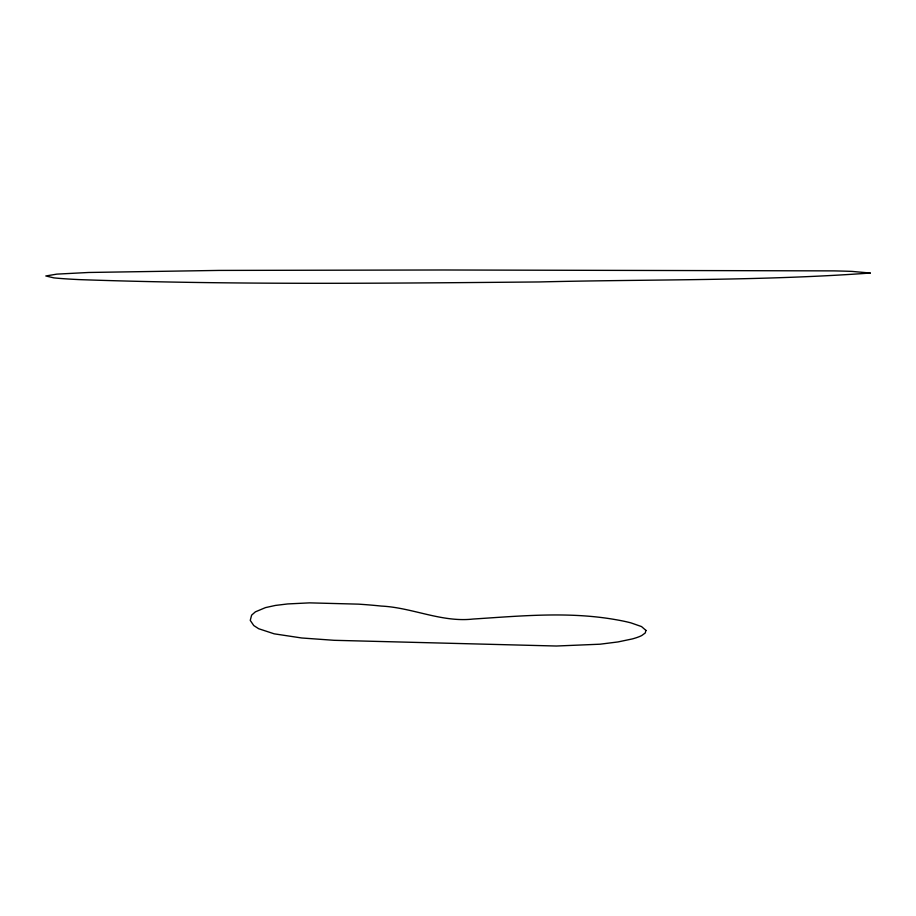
<?xml version="1.0" encoding="UTF-8"?>
<svg xmlns="http://www.w3.org/2000/svg" width="916" height="916" viewBox="0 0 916 916"><rect width="100%" height="100%" fill="white"/><g stroke="black" fill="none" stroke-linecap="round" stroke-linejoin="round"><path stroke-width="1.37" d="M645.952 630.414L645.23 632.99L641.818 635.486A103.874 16.27 0 0 1 632.212 638.956L618.002 641.933L600.06 644.2L556.424 646.02L334.111 640.307L301.696 637.983L274.182 633.826L258.667 628.72L253.766 625.548L250.251 620.384L251.625 615.14L255.381 611.854L265.503 607.606L275.35 605.442L287.647 603.942L309.608 602.865L358.5 604.148A131.412 20.587 0 0 1 381.308 606.071C412.383 607.56 441.592 622.617 473.068 619.044C520.506 615.999 568.504 611.327 615.701 619.663A122.229 19.144 0 0 1 631.01 622.903L641.521 626.567L645.952 630.414M870.2 273.037C760.223 281.04 649.364 279.197 539.066 281.956C385.831 283.273 232.492 284.99 79.314 279.609A210.325 6.618 0 0 1 53.804 277.857L45.8 275.968L56.895 274.124L88.68 272.476L218.981 270.415L443.493 269.991L834.029 270.884A84.215 2.645 0 0 1 852.006 271.399L870.2 273.037"/></g></svg>
